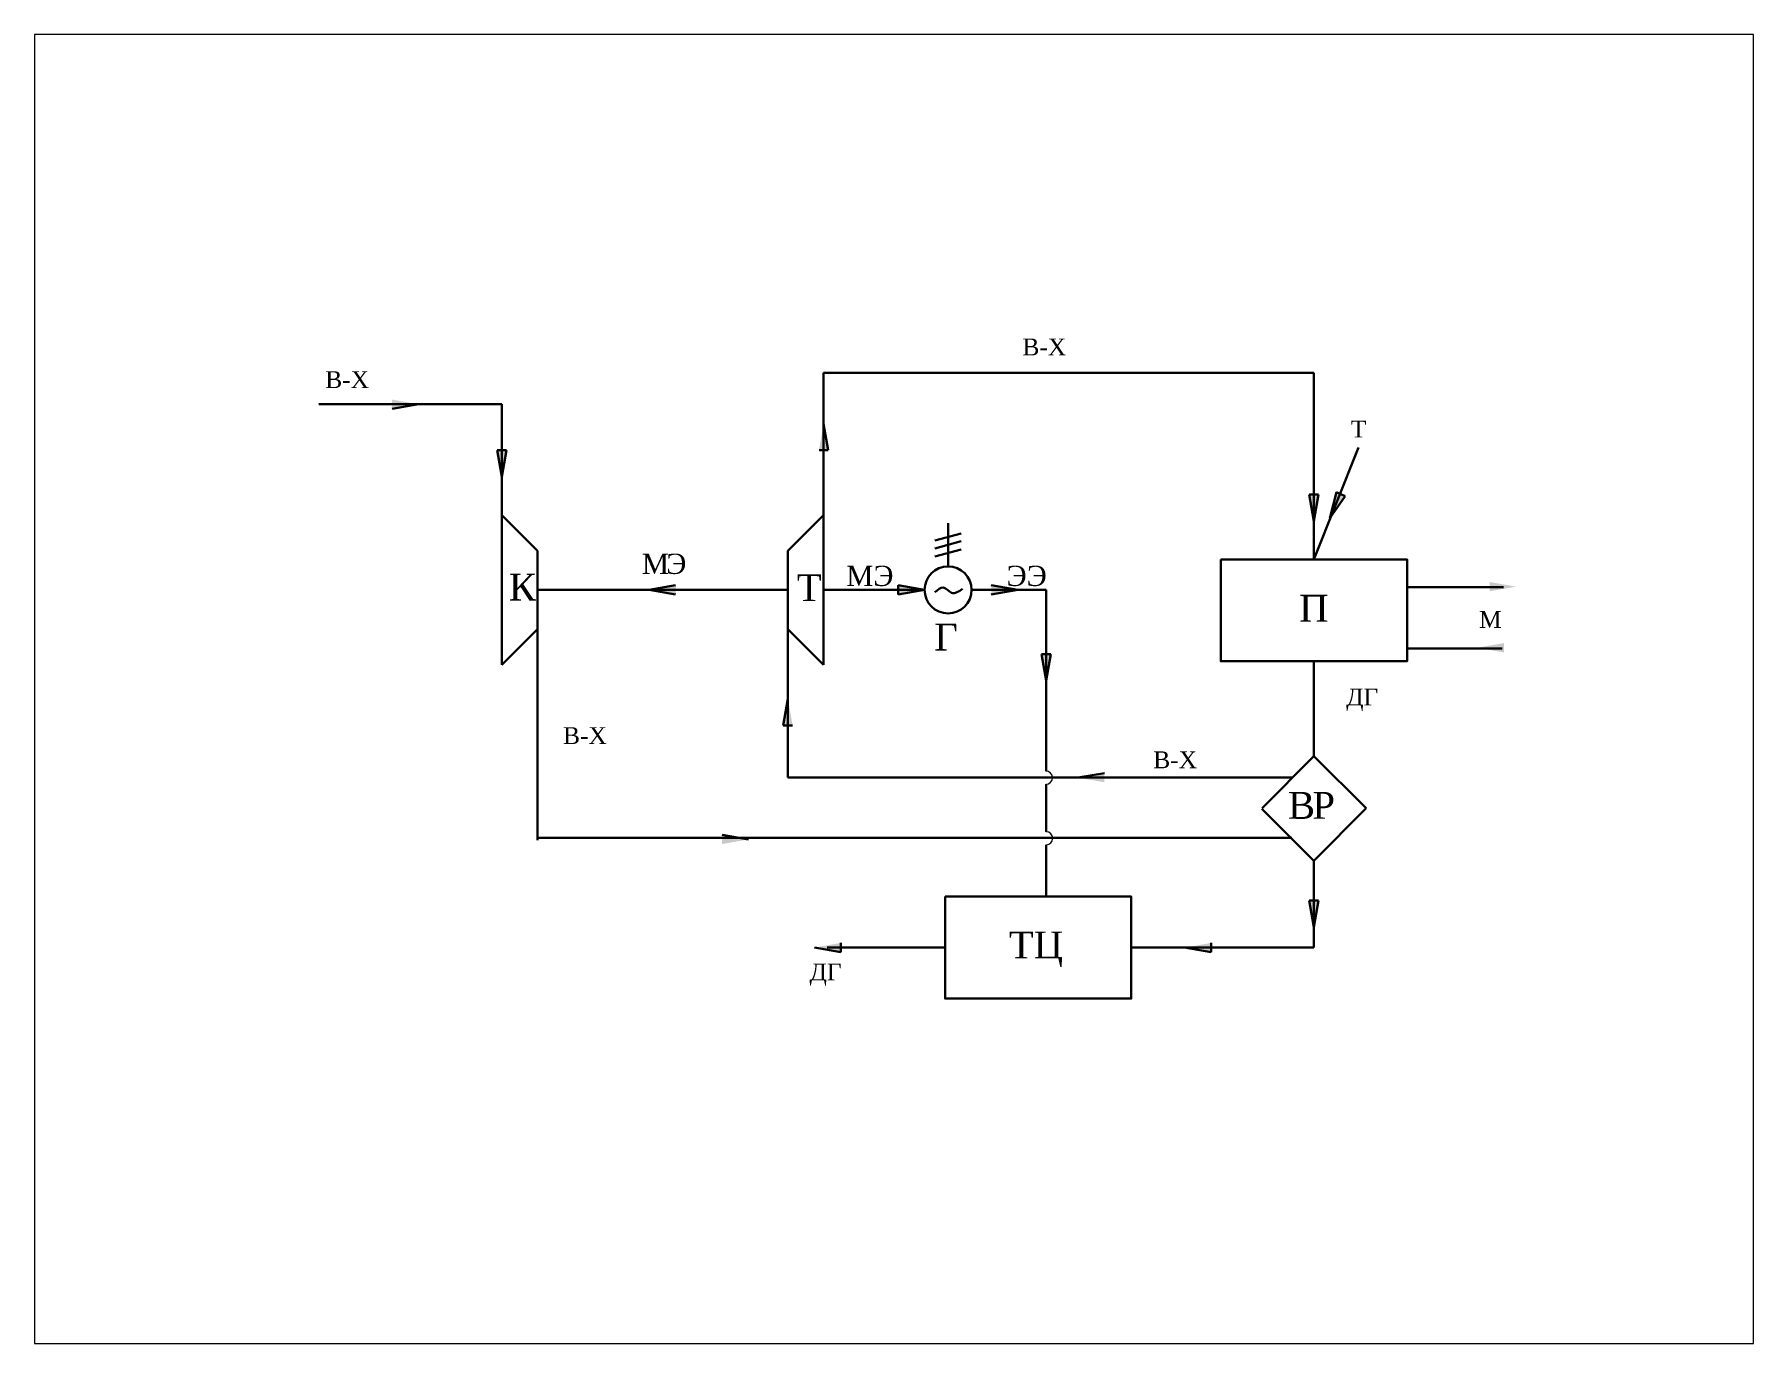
# Paper-space layout 'Лист2' of a CAD drawing. Extents: x 1.05 to 9.45, y 0.8 to 7.2.
# The model-space entities are those that its viewports show. They can reach past a viewport. Long polylines and large blocks are cut down to what shows.
import ezdxf

# ---------------------------------------------------------------- set-up
doc = ezdxf.new("R2010")
doc.units = 0
doc.header["$MEASUREMENT"] = 0
doc.layers.add('линии', color=7, linetype='Continuous', lineweight=30)
doc.layers.add('Оборудование', color=7, linetype='Continuous', lineweight=30)
doc.layers.add('текст', color=250, linetype='Continuous')

msp = doc.modelspace()

# ---------------------------------------------------------------- hatches: boundary and pattern name
at = {"layer": 'линии'}
h = msp.add_hatch(color=256, dxfattribs=at)
h.dxf.hatch_style = 1
h.paths.add_polyline_path([(4097.76, -802.05), (4097.76, -803.99), (4103.27, -803.02)])
h = msp.add_hatch(color=256, dxfattribs=at)
h.dxf.hatch_style = 1
h.paths.add_polyline_path([(4187.59, -807.09), (4188.56, -812.61), (4186.62, -812.61)])
h = msp.add_hatch(color=256, dxfattribs=at)
h.dxf.hatch_style = 1
h.paths.add_polyline_path([(4187.59, -807.09), (4188.56, -812.61), (4186.62, -812.61)])
h = msp.add_hatch(color=256, dxfattribs=at)
h.dxf.hatch_style = 1
h.paths.add_polyline_path([(4120.6, -818.12), (4121.57, -812.61), (4119.62, -812.61)])
h = msp.add_hatch(color=256, dxfattribs=at)
h.dxf.hatch_style = 1
h.paths.add_polyline_path([(4120.6, -818.12), (4121.57, -812.61), (4119.62, -812.61)])
h = msp.add_hatch(color=256, dxfattribs=at)
h.dxf.hatch_style = 1
h.paths.add_polyline_path([(4289.65, -827.35), (4290.62, -821.84), (4288.68, -821.84)])
h = msp.add_hatch(color=256, dxfattribs=at)
h.dxf.hatch_style = 1
h.paths.add_polyline_path([(4289.65, -827.35), (4290.62, -821.84), (4288.68, -821.84)])
h = msp.add_hatch(color=256, dxfattribs=at)
h.dxf.hatch_style = 1
h.paths.add_polyline_path([(4292.98, -826.77), (4296.12, -822.13), (4294.34, -821.34)])
h = msp.add_hatch(color=256, dxfattribs=at)
h.dxf.hatch_style = 1
h.paths.add_polyline_path([(4292.98, -826.77), (4296.12, -822.13), (4294.34, -821.34)])
h = msp.add_hatch(color=256, dxfattribs=at)
h.dxf.hatch_style = 1
h.paths.add_polyline_path([(4156.78, -842.65), (4156.78, -840.7), (4151.26, -841.68)])
h = msp.add_hatch(color=256, dxfattribs=at)
h.dxf.hatch_style = 1
h.paths.add_polyline_path([(4203.07, -840.7), (4203.07, -842.65), (4208.59, -841.68)])
h = msp.add_hatch(color=256, dxfattribs=at)
h.dxf.hatch_style = 1
h.paths.add_polyline_path([(4222.49, -840.7), (4222.49, -842.65), (4228.01, -841.68)])
h = msp.add_hatch(color=256, dxfattribs=at)
h.dxf.hatch_style = 1
h.paths.add_polyline_path([(4331.72, -841), (4326.2, -840.03), (4326.2, -841.97)])
h = msp.add_hatch(color=256, dxfattribs=at)
h.dxf.hatch_style = 1
h.paths.add_polyline_path([(4233.87, -860.55), (4234.85, -855.04), (4232.9, -855.04)])
h = msp.add_hatch(color=256, dxfattribs=at)
h.dxf.hatch_style = 1
h.paths.add_polyline_path([(4233.87, -860.55), (4234.85, -855.04), (4232.9, -855.04)])
h = msp.add_hatch(color=256, dxfattribs=at)
h.dxf.hatch_style = 1
h.paths.add_polyline_path([(4323.66, -853.72), (4329.18, -852.75), (4329.18, -854.7)])
h = msp.add_hatch(color=256, dxfattribs=at)
h.dxf.hatch_style = 1
h.paths.add_polyline_path([(4180.16, -864.37), (4179.19, -869.89), (4181.13, -869.89)])
h = msp.add_hatch(color=256, dxfattribs=at)
h.dxf.hatch_style = 1
h.paths.add_polyline_path([(4240.52, -880.78), (4246.03, -879.81), (4246.03, -881.75)])
h = msp.add_hatch(color=256, dxfattribs=at)
h.dxf.hatch_style = 1
h.paths.add_polyline_path([(4171.94, -893.63), (4166.43, -892.66), (4166.43, -894.61)])
h = msp.add_hatch(color=256, dxfattribs=at)
h.dxf.hatch_style = 1
h.paths.add_polyline_path([(4289.65, -911.91), (4290.62, -906.39), (4288.68, -906.39)])
h = msp.add_hatch(color=256, dxfattribs=at)
h.dxf.hatch_style = 1
h.paths.add_polyline_path([(4289.65, -911.91), (4290.62, -906.39), (4288.68, -906.39)])
h = msp.add_hatch(color=256, dxfattribs=at)
h.dxf.hatch_style = 1
h.paths.add_polyline_path([(4185.65, -916.17), (4191.16, -917.14), (4191.16, -915.2)])
h = msp.add_hatch(color=256, dxfattribs=at)
h.dxf.hatch_style = 1
h.paths.add_polyline_path([(4262.72, -916.17), (4268.23, -917.14), (4268.23, -915.2)])

# ---------------------------------------------------------------- linework, layer by layer
for p, q in [((4187.59, -796.47), (4187.59, -826.09)), ((4187.59, -796.47), (4289.65, -796.47)), ((4289.65, -796.47), (4289.65, -835.32)), ((4120.6, -803.02), (4082.49, -803.02)), ((4097.76, -803.99), (4103.27, -803.02)), ((4120.6, -803.02), (4120.59, -826.09)), ((4188.56, -812.61), (4187.59, -807.09)), ((4188.56, -812.61), (4187.59, -807.09)), ((4298.9, -812.05), (4289.65, -835.32)), ((4119.62, -812.61), (4120.6, -818.12)), ((4119.62, -812.61), (4121.57, -812.61)), ((4119.62, -812.61), (4120.6, -818.12)), ((4119.62, -812.61), (4121.57, -812.61)), ((4121.57, -812.61), (4120.6, -818.12)), ((4121.57, -812.61), (4120.6, -818.12)), ((4186.62, -812.61), (4188.56, -812.61)), ((4186.62, -812.61), (4188.56, -812.61)), ((4288.68, -821.84), (4289.65, -827.35)), ((4288.68, -821.84), (4290.62, -821.84)), ((4288.68, -821.84), (4289.65, -827.35)), ((4288.68, -821.84), (4290.62, -821.84)), ((4290.62, -821.84), (4289.65, -827.35)), ((4290.62, -821.84), (4289.65, -827.35)), ((4294.34, -821.34), (4292.98, -826.77)), ((4294.34, -821.34), (4292.98, -826.77)), ((4296.12, -822.13), (4292.98, -826.77)), ((4296.12, -822.13), (4292.98, -826.77)), ((4294.34, -821.34), (4296.12, -822.13)), ((4294.34, -821.34), (4296.12, -822.13)), ((4128.02, -833.52), (4120.59, -826.09)), ((4120.59, -826.09), (4120.59, -857.26)), ((4180.16, -833.52), (4187.59, -826.09)), ((4187.59, -826.09), (4187.59, -857.26)), ((4210.74, -831.41), (4216.23, -829.94)), ((4213.49, -836.78), (4213.49, -827.8)), ((4128.02, -849.83), (4128.02, -833.52)), ((4180.16, -849.83), (4180.16, -833.52)), ((4210.74, -833.03), (4216.23, -831.56)), ((4210.74, -834.74), (4216.23, -833.27)), ((4156.78, -840.7), (4151.26, -841.68)), ((4203.07, -840.7), (4208.59, -841.68)), ((4203.07, -840.7), (4203.07, -842.65)), ((4222.49, -840.7), (4228.01, -841.68)), ((4128.02, -841.68), (4180.16, -841.68)), ((4156.78, -842.65), (4151.26, -841.68)), ((4208.59, -841.68), (4187.59, -841.68)), ((4203.07, -842.65), (4208.59, -841.68)), ((4233.87, -841.68), (4218.39, -841.68)), ((4222.49, -842.65), (4228.01, -841.68)), ((4233.87, -841.68), (4233.87, -879.42)), ((4309.03, -841.14), (4329.11, -841.14)), ((4128.02, -849.83), (4120.59, -857.26)), ((4128.02, -893.77), (4128.02, -849.83)), ((4180.16, -859.38), (4180.16, -849.83)), ((4180.16, -849.83), (4187.59, -857.26)), ((4232.9, -855.04), (4233.87, -860.55)), ((4232.9, -855.04), (4234.85, -855.04)), ((4232.9, -855.04), (4233.87, -860.55)), ((4232.9, -855.04), (4234.85, -855.04)), ((4234.85, -855.04), (4233.87, -860.55)), ((4234.85, -855.04), (4233.87, -860.55)), ((4309.03, -853.86), (4328.8, -853.86)), ((4289.65, -856.55), (4289.65, -876.33)), ((4180.16, -880.78), (4180.16, -859.38)), ((4179.19, -869.89), (4180.16, -864.37)), ((4181.13, -869.89), (4179.19, -869.89)), ((4289.65, -876.33), (4300.52, -887.16)), ((4246.03, -879.81), (4240.52, -880.78)), ((4180.16, -880.78), (4285.22, -880.78)), ((4233.87, -882.14), (4233.87, -892.05)), ((4289.65, -898.08), (4278.78, -887.25)), ((4300.52, -887.16), (4289.65, -898.08)), ((4285.07, -893.3), (4128.02, -893.3)), ((4166.43, -892.66), (4171.94, -893.63)), ((4233.87, -894.77), (4233.87, -905.56)), ((4289.65, -898.08), (4289.65, -916.17)), ((4288.68, -906.39), (4289.65, -911.91)), ((4288.68, -906.39), (4290.62, -906.39)), ((4288.68, -906.39), (4289.65, -911.91)), ((4288.68, -906.39), (4290.62, -906.39)), ((4290.62, -906.39), (4289.65, -911.91)), ((4290.62, -906.39), (4289.65, -911.91)), ((4191.16, -915.2), (4191.16, -917.14)), ((4268.23, -915.2), (4268.23, -917.14)), ((4191.16, -917.14), (4185.65, -916.17)), ((4188.34, -916.17), (4212.58, -916.17)), ((4251.62, -916.17), (4289.65, -916.17)), ((4268.23, -917.14), (4262.72, -916.17))]:
    msp.add_line(p, q, dxfattribs=at)
for points in [[(4270.26, -835.32), (4309.03, -835.32), (4309.03, -856.55), (4270.26, -856.55)], [(4212.85, -905.56), (4251.62, -905.56), (4251.62, -926.78), (4212.85, -926.78)]]:
    msp.add_lwpolyline(points, close=True, dxfattribs=at)
at = {"layer": 'линии', "linetype": 'Continuous', "lineweight": 0}
for centre in [(4233.87, -880.78), (4233.9, -893.41)]:
    msp.add_arc(centre, 1.36, 270, 89.9994, dxfattribs=at)
at = {"layer": 'линии'}
msp.add_spline([(4210.75, -842.18), (4212.5, -841.2), (4214.22, -842.28), (4216.51, -841.47)], degree=3, dxfattribs=at)
at = {"layer": 'Оборудование'}
msp.add_line((4278.86, -887.16), (4289.65, -876.33), dxfattribs=at)
msp.add_circle((4213.49, -841.68), 4.9, dxfattribs=at)

# ---------------------------------------------------------------- texts
at = {"layer": 'линии', "attachment_point": 1}
for s, insert, char_height in [('{\\fTimes New Roman|b0|i0|c204|p23;В-Х}', (4228.96, -789.34), 3.5), ('{\\fTimes New Roman|b0|i0|c204|p23;В-Х}', (4083.85, -796.14), 3.5), ('{\\fTimes New Roman|b0|i0|c204|p23;Т}', (4297.32, -806.43), 3.5), ('{\\fTimes New Roman|b0|i0|c204|p23;\\T0.9;МЭ}', (4149.75, -834.15), 4.2), ('{\\fTimes New Roman|b0|i0|c204|p23;МЭ}', (4192.3, -836.66), 4.2), ('{\\fTimes New Roman|b0|i0|c204|p23;ЭЭ}', (4225.66, -836.66), 4.2), ('{\\fTimes New Roman|b0|i0|c204|p23;К}', (4122.06, -838.29), 5.6), ('{\\fTimes New Roman|b0|i0|c204|p23;Т}', (4182, -838.42), 5.6), ('{\\fTimes New Roman|b0|i0|c204|p23;П}', (4286.55, -842.7), 5.6), ('{\\fTimes New Roman|b0|i0|c204|p23;М}', (4324.01, -846.08), 3.5), ('{\\fTimes New Roman|b0|i0|c204|p23;Г}', (4210.62, -848.7), 5.6), ('{\\fTimes New Roman|b0|i0|c204|p23;ДГ}', (4296.36, -862.24), 3.5), ('{\\fTimes New Roman|b0|i0|c204|p23;В-Х}', (4133.34, -870.27), 3.5), ('{\\fTimes New Roman|b0|i0|c204|p23;В-Х}', (4256.2, -875.31), 3.5), ('{\\fTimes New Roman|b0|i0|c204|p23;\\T0.9;ВР}', (4284.23, -883.75), 5.6), ('{\\fTimes New Roman|b0|i0|c204|p23;ТЦ}', (4226.14, -912.82), 5.6), ('{\\fTimes New Roman|b0|i0|c204|p23;ДГ}', (4184.65, -919.49), 3.5)]:
    msp.add_mtext_dynamic_manual_height_columns(s, width=32.2158, gutter_width=32.59, heights=[0], dxfattribs=dict(at, insert=insert, char_height=char_height))

psp = doc.layouts.new('Лист2')

# ---------------------------------------------------------------- viewports
at = {"layer": 'текст', "linetype": 'Continuous', "lineweight": 0}
psp.add_viewport(center=(5.25, 4), size=(8.4, 6.4), view_center_point=(4202.2302, -862.3168), view_height=272.6538, dxfattribs=at)

doc.saveas('drawing.dxf')
